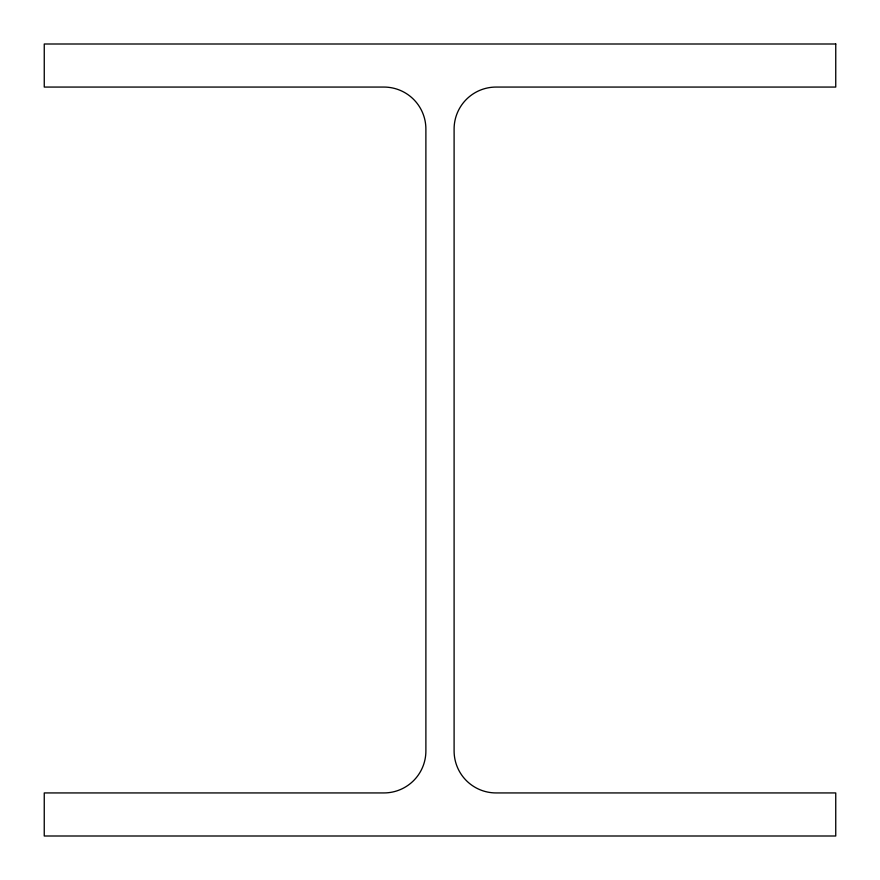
<?xml version="1.0" encoding="UTF-8"?>
<svg xmlns="http://www.w3.org/2000/svg" width="880" height="880" viewBox="0 0 880 880"><rect width="100%" height="100%" fill="white"/><g stroke="black" fill="none" stroke-linecap="round" stroke-linejoin="round"><path stroke-width="1.32" d="M835.758 44L44.253 44L44.253 87.065L383.922 87.065A41.976 41.976 0 0 1 425.887 129.041L425.887 750.959A41.976 41.976 0 0 1 383.911 792.935L44.253 792.935L44.242 836L835.747 836L835.747 792.935L496.078 792.935A41.976 41.976 0 0 1 454.102 750.959L454.102 129.041A41.976 41.976 0 0 1 496.089 87.065L835.747 87.065L835.758 44"/></g></svg>
